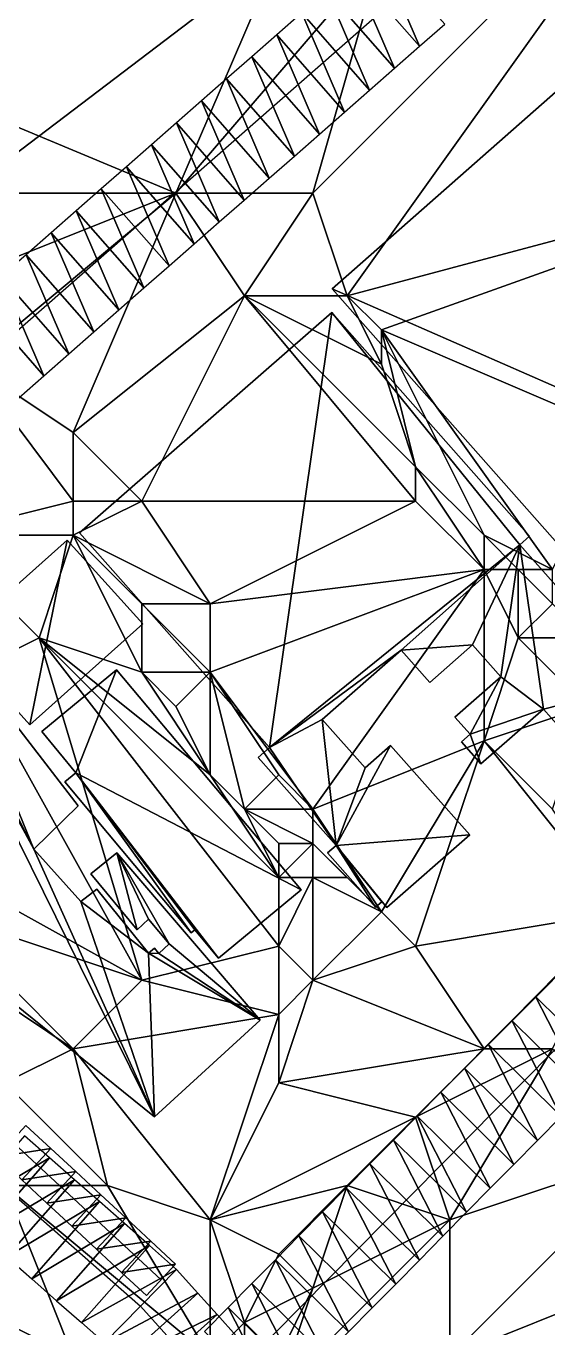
# Model space of a CAD drawing. Header units: metres. Extents: x -1103 to 901, y -902 to 905.
# Drawn here: x -708.8 to -678.3, y -72.3 to 3.8 of the extents above; entities that cross this region are included whole.
import ezdxf

# ---------------------------------------------------------------- set-up
doc = ezdxf.new("R2010")
doc.units = ezdxf.units.M
for name, color, linetype in [('OSM_BUILDING_FOOTPRINTS', 7, 'CONTINUOUS'), ('OSM_BUILDING_ROOFS', 1, 'CONTINUOUS'), ('OSM_BUILDING_WALLS', 8, 'CONTINUOUS'), ('OSM_PATH_AXES', 30, 'CONTINUOUS'), ('OSM_PATH_SURFACE', 30, 'CONTINUOUS'), ('OSM_ROAD_AXES', 2, 'CONTINUOUS'), ('OSM_ROAD_SURFACE', 9, 'CONTINUOUS'), ('OSM_TERRAIN', 3, 'CONTINUOUS')]:
    doc.layers.add(name, color=color, linetype=linetype)

msp = doc.modelspace()

# ---------------------------------------------------------------- linework, layer by layer
at = {"layer": 'OSM_BUILDING_FOOTPRINTS'}
for points in [[(-707.549, 24.978, 14.544), (-701.646, 29.457, 14.544), (-688.326, 12.304, 14.544), (-718.359, -10.522, 14.544), (-729.501, 3.954, 14.544), (-723.521, 8.499, 14.544), (-722.151, 6.73, 14.544), (-717.276, 10.435, 14.544), (-719.1, 12.801, 14.544), (-709.981, 19.736, 14.544), (-706.875, 15.688, 14.544), (-702.785, 18.796, 14.544), (-707.549, 24.978, 14.544)], [(-671.801, -22.321, 13.089), (-677.106, -27.154, 13.089), (-690.879, -11.594, 13.089), (-662.35, 13.554, 13.089), (-660.736, 12.017, 13.089), (-660.316, 12.205, 13.089), (-659.708, 12.216, 13.089), (-658.857, 11.254, 13.089), (-656.691, 10.568, 13.089), (-652.855, 10.922, 13.089), (-648.444, 5.835, 13.089), (-675.227, -18.462, 13.089), (-671.801, -22.321, 13.089)], [(-712.964, -32.175, 16.874), (-706.354, -26.281, 16.874), (-701.933, -31.169, 16.874), (-708.543, -37.074, 16.874), (-712.964, -32.175, 16.874)], [(-723.576, -37.617, 17.238), (-715.673, -30.804, 17.238), (-714.313, -32.386, 17.238), (-713.429, -31.81, 17.238), (-705.724, -41.808, 17.238), (-708.311, -44.34, 17.238), (-705.569, -47.404, 17.238), (-704.619, -46.685, 17.238), (-701.601, -50.412, 17.238), (-701.247, -50.124, 17.238), (-700.993, -50.445, 17.238), (-700.396, -49.881, 17.238), (-701.612, -48.432, 17.238), (-702.264, -49.062, 17.238), (-704.984, -45.789, 17.238), (-703.458, -44.55, 17.238), (-695.079, -54.326, 17.238), (-701.247, -59.978, 17.238), (-710.731, -52.347, 17.238), (-723.576, -37.617, 17.238)], [(-707.847, -37.473, 16.952), (-703.469, -33.856, 16.952), (-692.681, -46.718, 16.952), (-697.511, -50.71, 16.952), (-698.904, -49.062, 16.952), (-699.114, -49.228, 16.952), (-706.498, -40.414, 16.952), (-705.846, -39.872, 16.952), (-707.847, -37.473, 16.952)]]:
    msp.add_polyline3d(points, close=True, dxfattribs=at)
msp.add_polyline3d([(-676.741, -38.191, 13.495), (-678.532, -36.167, 13.495), (-682.18, -39.352, 13.495), (-683.318, -38.069, 13.495), (-682.821, -37.627, 13.495), (-683.705, -36.621, 13.495), (-681.019, -34.265, 13.495), (-682.666, -32.407, 13.495), (-685.175, -34.608, 13.495), (-686.845, -32.717, 13.495), (-691.454, -36.754, 13.495), (-688.956, -39.585, 13.495), (-687.463, -38.28, 13.495), (-682.832, -43.51, 13.495), (-687.673, -47.746, 13.495), (-687.972, -47.414, 13.495), (-688.337, -47.735, 13.495), (-691.144, -44.561, 13.495), (-690.647, -44.119, 13.495), (-695.19, -38.976, 13.495), (-694.527, -38.401, 13.495), (-705.636, -25.861, 13.495), (-705.636, -25.861, 13.495), (-690.902, -12.988, 13.495), (-679.339, -26.059, 13.495), (-679.914, -26.557, 13.495), (-672.729, -34.674, 13.495)], dxfattribs=at)
at = {"layer": 'OSM_BUILDING_ROOFS'}
for points in [[(-675.227, -18.462, 27.889), (-662.35, 13.554, 27.889), (-690.879, -11.594, 27.889)], [(-722.151, 6.73, 22.944), (-718.359, -10.522, 22.944), (-688.326, 12.304, 22.944)], [(-675.227, -18.462, 27.889), (-690.879, -11.594, 27.889), (-677.106, -27.154, 27.889)], [(-690.902, -12.988, 25.095), (-705.636, -25.861, 25.095), (-694.527, -38.401, 25.095)], [(-679.914, -26.557, 25.095), (-690.902, -12.988, 25.095), (-694.527, -38.401, 25.095)], [(-679.914, -26.557, 25.095), (-679.339, -26.059, 25.095), (-690.902, -12.988, 25.095)], [(-706.354, -26.281, 25.274), (-712.964, -32.175, 25.274), (-708.543, -37.074, 25.274)], [(-706.354, -26.281, 25.274), (-708.543, -37.074, 25.274), (-701.933, -31.169, 25.274)], [(-679.914, -26.557, 25.095), (-694.527, -38.401, 25.095), (-686.845, -32.717, 25.095)], [(-679.914, -26.557, 25.095), (-686.845, -32.717, 25.095), (-682.666, -32.407, 25.095)], [(-679.914, -26.557, 25.095), (-682.666, -32.407, 25.095), (-681.019, -34.265, 25.095)], [(-681.019, -34.265, 25.095), (-678.532, -36.167, 25.095), (-679.914, -26.557, 25.095)], [(-678.532, -36.167, 25.095), (-672.729, -34.674, 25.095), (-679.914, -26.557, 25.095)], [(-715.673, -30.804, 25.638), (-710.731, -52.347, 25.638), (-701.247, -59.978, 25.638)], [(-708.311, -44.34, 25.638), (-714.313, -32.386, 25.638), (-715.673, -30.804, 25.638)], [(-708.311, -44.34, 25.638), (-715.673, -30.804, 25.638), (-701.247, -59.978, 25.638)], [(-708.311, -44.34, 25.638), (-713.429, -31.81, 25.638), (-714.313, -32.386, 25.638)], [(-708.311, -44.34, 25.638), (-705.724, -41.808, 25.638), (-713.429, -31.81, 25.638)], [(-686.845, -32.717, 25.095), (-685.175, -34.608, 25.095), (-682.666, -32.407, 25.095)], [(-694.527, -38.401, 25.095), (-691.454, -36.754, 25.095), (-686.845, -32.717, 25.095)], [(-703.469, -33.856, 25.352), (-707.847, -37.473, 25.352), (-705.846, -39.872, 25.352)], [(-705.846, -39.872, 25.352), (-692.681, -46.718, 25.352), (-703.469, -33.856, 25.352)], [(-681.019, -34.265, 25.095), (-683.705, -36.621, 25.095), (-682.821, -37.627, 25.095)], [(-681.019, -34.265, 25.095), (-682.821, -37.627, 25.095), (-678.532, -36.167, 25.095)], [(-678.532, -36.167, 25.095), (-676.741, -38.191, 25.095), (-672.729, -34.674, 25.095)], [(-682.821, -37.627, 25.095), (-682.18, -39.352, 25.095), (-678.532, -36.167, 25.095)], [(-694.527, -38.401, 25.095), (-690.647, -44.119, 25.095), (-691.454, -36.754, 25.095)], [(-690.647, -44.119, 25.095), (-688.956, -39.585, 25.095), (-691.454, -36.754, 25.095)], [(-682.821, -37.627, 25.095), (-683.318, -38.069, 25.095), (-682.18, -39.352, 25.095)], [(-694.527, -38.401, 25.095), (-695.19, -38.976, 25.095), (-690.647, -44.119, 25.095)], [(-690.647, -44.119, 25.095), (-682.832, -43.51, 25.095), (-687.463, -38.28, 25.095)], [(-690.647, -44.119, 25.095), (-687.463, -38.28, 25.095), (-688.956, -39.585, 25.095)], [(-705.846, -39.872, 25.352), (-706.498, -40.414, 25.352), (-699.114, -49.228, 25.352)], [(-705.846, -39.872, 25.352), (-699.114, -49.228, 25.352), (-698.904, -49.062, 25.352)], [(-705.846, -39.872, 25.352), (-698.904, -49.062, 25.352), (-697.511, -50.71, 25.352)], [(-705.846, -39.872, 25.352), (-697.511, -50.71, 25.352), (-692.681, -46.718, 25.352)], [(-690.647, -44.119, 25.095), (-691.144, -44.561, 25.095), (-688.337, -47.735, 25.095)], [(-690.647, -44.119, 25.095), (-687.673, -47.746, 25.095), (-682.832, -43.51, 25.095)], [(-690.647, -44.119, 25.095), (-688.337, -47.735, 25.095), (-687.972, -47.414, 25.095)], [(-690.647, -44.119, 25.095), (-687.972, -47.414, 25.095), (-687.673, -47.746, 25.095)], [(-705.569, -47.404, 25.638), (-708.311, -44.34, 25.638), (-701.247, -59.978, 25.638)], [(-703.458, -44.55, 25.638), (-704.984, -45.789, 25.638), (-702.264, -49.062, 25.638)], [(-703.458, -44.55, 25.638), (-702.264, -49.062, 25.638), (-701.612, -48.432, 25.638)], [(-703.458, -44.55, 25.638), (-701.612, -48.432, 25.638), (-700.396, -49.881, 25.638)], [(-695.079, -54.326, 25.638), (-703.458, -44.55, 25.638), (-700.396, -49.881, 25.638)], [(-701.601, -50.412, 25.638), (-704.619, -46.685, 25.638), (-705.569, -47.404, 25.638)], [(-701.247, -59.978, 25.638), (-701.601, -50.412, 25.638), (-705.569, -47.404, 25.638)], [(-700.993, -50.445, 25.638), (-701.247, -50.124, 25.638), (-701.601, -50.412, 25.638)], [(-695.079, -54.326, 25.638), (-700.396, -49.881, 25.638), (-700.993, -50.445, 25.638)], [(-695.079, -54.326, 25.638), (-700.993, -50.445, 25.638), (-701.601, -50.412, 25.638)], [(-701.247, -59.978, 25.638), (-695.079, -54.326, 25.638), (-701.601, -50.412, 25.638)]]:
    msp.add_3dface(points, dxfattribs=at)
at = {"layer": 'OSM_BUILDING_WALLS'}
for points in [[(-662.35, 13.554, 13.089), (-690.879, -11.594, 13.089), (-690.879, -11.594, 27.889)], [(-662.35, 13.554, 13.089), (-690.879, -11.594, 27.889), (-662.35, 13.554, 27.889)], [(-718.359, -10.522, 14.544), (-688.326, 12.304, 14.544), (-688.326, 12.304, 22.944)], [(-718.359, -10.522, 14.544), (-688.326, 12.304, 22.944), (-718.359, -10.522, 22.944)], [(-690.879, -11.594, 13.089), (-677.106, -27.154, 13.089), (-677.106, -27.154, 27.889)], [(-690.879, -11.594, 13.089), (-677.106, -27.154, 27.889), (-690.879, -11.594, 27.889)], [(-690.902, -12.988, 13.495), (-705.636, -25.861, 13.495), (-705.636, -25.861, 25.095)], [(-690.902, -12.988, 13.495), (-705.636, -25.861, 25.095), (-690.902, -12.988, 25.095)], [(-679.339, -26.059, 13.495), (-690.902, -12.988, 13.495), (-690.902, -12.988, 25.095)], [(-679.339, -26.059, 13.495), (-690.902, -12.988, 25.095), (-679.339, -26.059, 25.095)], [(-705.636, -25.861, 13.495), (-694.527, -38.401, 13.495), (-694.527, -38.401, 25.095)], [(-705.636, -25.861, 13.495), (-694.527, -38.401, 25.095), (-705.636, -25.861, 25.095)], [(-706.354, -26.281, 16.874), (-712.964, -32.175, 16.874), (-712.964, -32.175, 25.274)], [(-706.354, -26.281, 16.874), (-712.964, -32.175, 25.274), (-706.354, -26.281, 25.274)], [(-701.933, -31.169, 16.874), (-706.354, -26.281, 16.874), (-706.354, -26.281, 25.274)], [(-701.933, -31.169, 16.874), (-706.354, -26.281, 25.274), (-701.933, -31.169, 25.274)], [(-679.914, -26.557, 13.495), (-679.339, -26.059, 13.495), (-679.339, -26.059, 25.095)], [(-679.914, -26.557, 13.495), (-679.339, -26.059, 25.095), (-679.914, -26.557, 25.095)], [(-672.729, -34.674, 13.495), (-679.914, -26.557, 13.495), (-679.914, -26.557, 25.095)], [(-672.729, -34.674, 13.495), (-679.914, -26.557, 25.095), (-672.729, -34.674, 25.095)], [(-708.543, -37.074, 16.874), (-701.933, -31.169, 16.874), (-701.933, -31.169, 25.274)], [(-708.543, -37.074, 16.874), (-701.933, -31.169, 25.274), (-708.543, -37.074, 25.274)], [(-705.724, -41.808, 17.238), (-713.429, -31.81, 17.238), (-713.429, -31.81, 25.638)], [(-705.724, -41.808, 17.238), (-713.429, -31.81, 25.638), (-705.724, -41.808, 25.638)], [(-712.964, -32.175, 16.874), (-708.543, -37.074, 16.874), (-708.543, -37.074, 25.274)], [(-712.964, -32.175, 16.874), (-708.543, -37.074, 25.274), (-712.964, -32.175, 25.274)], [(-685.175, -34.608, 13.495), (-682.666, -32.407, 13.495), (-682.666, -32.407, 25.095)], [(-685.175, -34.608, 13.495), (-682.666, -32.407, 25.095), (-685.175, -34.608, 25.095)], [(-682.666, -32.407, 13.495), (-681.019, -34.265, 13.495), (-681.019, -34.265, 25.095)], [(-682.666, -32.407, 13.495), (-681.019, -34.265, 25.095), (-682.666, -32.407, 25.095)], [(-691.454, -36.754, 13.495), (-686.845, -32.717, 13.495), (-686.845, -32.717, 25.095)], [(-691.454, -36.754, 13.495), (-686.845, -32.717, 25.095), (-691.454, -36.754, 25.095)], [(-686.845, -32.717, 13.495), (-685.175, -34.608, 13.495), (-685.175, -34.608, 25.095)], [(-686.845, -32.717, 13.495), (-685.175, -34.608, 25.095), (-686.845, -32.717, 25.095)], [(-703.469, -33.856, 16.952), (-707.847, -37.473, 16.952), (-707.847, -37.473, 25.352)], [(-703.469, -33.856, 16.952), (-707.847, -37.473, 25.352), (-703.469, -33.856, 25.352)], [(-692.681, -46.718, 16.952), (-703.469, -33.856, 16.952), (-703.469, -33.856, 25.352)], [(-692.681, -46.718, 16.952), (-703.469, -33.856, 25.352), (-692.681, -46.718, 25.352)], [(-681.019, -34.265, 13.495), (-683.705, -36.621, 13.495), (-683.705, -36.621, 25.095)], [(-681.019, -34.265, 13.495), (-683.705, -36.621, 25.095), (-681.019, -34.265, 25.095)], [(-682.18, -39.352, 13.495), (-678.532, -36.167, 13.495), (-678.532, -36.167, 25.095)], [(-682.18, -39.352, 13.495), (-678.532, -36.167, 25.095), (-682.18, -39.352, 25.095)], [(-678.532, -36.167, 13.495), (-676.741, -38.191, 13.495), (-676.741, -38.191, 25.095)], [(-678.532, -36.167, 13.495), (-676.741, -38.191, 25.095), (-678.532, -36.167, 25.095)], [(-688.956, -39.585, 13.495), (-691.454, -36.754, 13.495), (-691.454, -36.754, 25.095)], [(-688.956, -39.585, 13.495), (-691.454, -36.754, 25.095), (-688.956, -39.585, 25.095)], [(-683.705, -36.621, 13.495), (-682.821, -37.627, 13.495), (-682.821, -37.627, 25.095)], [(-683.705, -36.621, 13.495), (-682.821, -37.627, 25.095), (-683.705, -36.621, 25.095)], [(-707.847, -37.473, 16.952), (-705.846, -39.872, 16.952), (-705.846, -39.872, 25.352)], [(-707.847, -37.473, 16.952), (-705.846, -39.872, 25.352), (-707.847, -37.473, 25.352)], [(-682.821, -37.627, 13.495), (-683.318, -38.069, 13.495), (-683.318, -38.069, 25.095)], [(-682.821, -37.627, 13.495), (-683.318, -38.069, 25.095), (-682.821, -37.627, 25.095)], [(-694.527, -38.401, 13.495), (-695.19, -38.976, 13.495), (-695.19, -38.976, 25.095)], [(-694.527, -38.401, 13.495), (-695.19, -38.976, 25.095), (-694.527, -38.401, 25.095)], [(-687.463, -38.28, 13.495), (-688.956, -39.585, 13.495), (-688.956, -39.585, 25.095)], [(-687.463, -38.28, 13.495), (-688.956, -39.585, 25.095), (-687.463, -38.28, 25.095)], [(-682.832, -43.51, 13.495), (-687.463, -38.28, 13.495), (-687.463, -38.28, 25.095)], [(-682.832, -43.51, 13.495), (-687.463, -38.28, 25.095), (-682.832, -43.51, 25.095)], [(-683.318, -38.069, 13.495), (-682.18, -39.352, 13.495), (-682.18, -39.352, 25.095)], [(-683.318, -38.069, 13.495), (-682.18, -39.352, 25.095), (-683.318, -38.069, 25.095)], [(-695.19, -38.976, 13.495), (-690.647, -44.119, 13.495), (-690.647, -44.119, 25.095)], [(-695.19, -38.976, 13.495), (-690.647, -44.119, 25.095), (-695.19, -38.976, 25.095)], [(-705.846, -39.872, 16.952), (-706.498, -40.414, 16.952), (-706.498, -40.414, 25.352)], [(-705.846, -39.872, 16.952), (-706.498, -40.414, 25.352), (-705.846, -39.872, 25.352)], [(-706.498, -40.414, 16.952), (-699.114, -49.228, 16.952), (-699.114, -49.228, 25.352)], [(-706.498, -40.414, 16.952), (-699.114, -49.228, 25.352), (-706.498, -40.414, 25.352)], [(-708.311, -44.34, 17.238), (-705.724, -41.808, 17.238), (-705.724, -41.808, 25.638)], [(-708.311, -44.34, 17.238), (-705.724, -41.808, 25.638), (-708.311, -44.34, 25.638)], [(-690.647, -44.119, 13.495), (-691.144, -44.561, 13.495), (-691.144, -44.561, 25.095)], [(-690.647, -44.119, 13.495), (-691.144, -44.561, 25.095), (-690.647, -44.119, 25.095)], [(-687.673, -47.746, 13.495), (-682.832, -43.51, 13.495), (-682.832, -43.51, 25.095)], [(-687.673, -47.746, 13.495), (-682.832, -43.51, 25.095), (-687.673, -47.746, 25.095)], [(-705.569, -47.404, 17.238), (-708.311, -44.34, 17.238), (-708.311, -44.34, 25.638)], [(-705.569, -47.404, 17.238), (-708.311, -44.34, 25.638), (-705.569, -47.404, 25.638)], [(-703.458, -44.55, 17.238), (-704.984, -45.789, 17.238), (-704.984, -45.789, 25.638)], [(-703.458, -44.55, 17.238), (-704.984, -45.789, 25.638), (-703.458, -44.55, 25.638)], [(-695.079, -54.326, 17.238), (-703.458, -44.55, 17.238), (-703.458, -44.55, 25.638)], [(-695.079, -54.326, 17.238), (-703.458, -44.55, 25.638), (-695.079, -54.326, 25.638)], [(-691.144, -44.561, 13.495), (-688.337, -47.735, 13.495), (-688.337, -47.735, 25.095)], [(-691.144, -44.561, 13.495), (-688.337, -47.735, 25.095), (-691.144, -44.561, 25.095)], [(-704.984, -45.789, 17.238), (-702.264, -49.062, 17.238), (-702.264, -49.062, 25.638)], [(-704.984, -45.789, 17.238), (-702.264, -49.062, 25.638), (-704.984, -45.789, 25.638)], [(-704.619, -46.685, 17.238), (-705.569, -47.404, 17.238), (-705.569, -47.404, 25.638)], [(-704.619, -46.685, 17.238), (-705.569, -47.404, 25.638), (-704.619, -46.685, 25.638)], [(-701.601, -50.412, 17.238), (-704.619, -46.685, 17.238), (-704.619, -46.685, 25.638)], [(-701.601, -50.412, 17.238), (-704.619, -46.685, 25.638), (-701.601, -50.412, 25.638)], [(-697.511, -50.71, 16.952), (-692.681, -46.718, 16.952), (-692.681, -46.718, 25.352)], [(-697.511, -50.71, 16.952), (-692.681, -46.718, 25.352), (-697.511, -50.71, 25.352)], [(-688.337, -47.735, 13.495), (-687.972, -47.414, 13.495), (-687.972, -47.414, 25.095)], [(-688.337, -47.735, 13.495), (-687.972, -47.414, 25.095), (-688.337, -47.735, 25.095)], [(-687.972, -47.414, 13.495), (-687.673, -47.746, 13.495), (-687.673, -47.746, 25.095)], [(-687.972, -47.414, 13.495), (-687.673, -47.746, 25.095), (-687.972, -47.414, 25.095)], [(-702.264, -49.062, 17.238), (-701.612, -48.432, 17.238), (-701.612, -48.432, 25.638)], [(-702.264, -49.062, 17.238), (-701.612, -48.432, 25.638), (-702.264, -49.062, 25.638)], [(-701.612, -48.432, 17.238), (-700.396, -49.881, 17.238), (-700.396, -49.881, 25.638)], [(-701.612, -48.432, 17.238), (-700.396, -49.881, 25.638), (-701.612, -48.432, 25.638)], [(-699.114, -49.228, 16.952), (-698.904, -49.062, 16.952), (-698.904, -49.062, 25.352)], [(-699.114, -49.228, 16.952), (-698.904, -49.062, 25.352), (-699.114, -49.228, 25.352)], [(-698.904, -49.062, 16.952), (-697.511, -50.71, 16.952), (-697.511, -50.71, 25.352)], [(-698.904, -49.062, 16.952), (-697.511, -50.71, 25.352), (-698.904, -49.062, 25.352)], [(-701.247, -50.124, 17.238), (-701.601, -50.412, 17.238), (-701.601, -50.412, 25.638)], [(-701.247, -50.124, 17.238), (-701.601, -50.412, 25.638), (-701.247, -50.124, 25.638)], [(-700.993, -50.445, 17.238), (-701.247, -50.124, 17.238), (-701.247, -50.124, 25.638)], [(-700.993, -50.445, 17.238), (-701.247, -50.124, 25.638), (-700.993, -50.445, 25.638)], [(-700.396, -49.881, 17.238), (-700.993, -50.445, 17.238), (-700.993, -50.445, 25.638)], [(-700.396, -49.881, 17.238), (-700.993, -50.445, 25.638), (-700.396, -49.881, 25.638)], [(-710.731, -52.347, 17.238), (-701.247, -59.978, 17.238), (-701.247, -59.978, 25.638)], [(-710.731, -52.347, 17.238), (-701.247, -59.978, 25.638), (-710.731, -52.347, 25.638)], [(-701.247, -59.978, 17.238), (-695.079, -54.326, 17.238), (-695.079, -54.326, 25.638)], [(-701.247, -59.978, 17.238), (-695.079, -54.326, 25.638), (-701.247, -59.978, 25.638)]]:
    msp.add_3dface(points, dxfattribs=at)
at = {"layer": 'OSM_PATH_AXES'}
msp.add_polyline3d([(-966.805, 120.324, 18.023), (-949.041, 108.624, 18.629), (-915.128, 88.331, 19.102), (-908.098, 83.454, 19.241), (-898.613, 78.135, 19.687), (-871.885, 62.509, 19.656), (-840.349, 43.665, 18.442), (-808.967, 23.594, 16.412), (-790.186, 11.396, 16.733), (-789.125, 10.202, 16.702), (-784.129, 6.431, 17.328), (-774.921, -1.598, 17.995), (-758.362, -14.625, 18.592), (-741.748, -31.512, 20.176), (-735.857, -37.053, 19.852), (-700.871, -69.51, 20.233)], dxfattribs=at)
at = {"layer": 'OSM_PATH_SURFACE'}
for points in [[(-710.468, -62.312, 21.202), (-707.31, -61.832, 20.846), (-708.767, -60.48, 20.982)], [(-710.468, -62.312, 21.202), (-709.01, -63.665, 21.089), (-707.31, -61.832, 20.846)], [(-709.01, -63.665, 21.089), (-705.852, -63.184, 20.71), (-707.31, -61.832, 20.846)], [(-709.01, -63.665, 21.089), (-707.552, -65.017, 20.958), (-705.852, -63.184, 20.71)], [(-707.552, -65.017, 20.958), (-704.394, -64.537, 20.576), (-705.852, -63.184, 20.71)], [(-707.552, -65.017, 20.958), (-706.095, -66.37, 20.828), (-704.394, -64.537, 20.576)], [(-706.095, -66.37, 20.828), (-702.937, -65.889, 20.447), (-704.394, -64.537, 20.576)], [(-706.095, -66.37, 20.828), (-704.637, -67.722, 20.698), (-702.937, -65.889, 20.447)], [(-704.637, -67.722, 20.698), (-701.479, -67.242, 20.314), (-702.937, -65.889, 20.447)], [(-704.637, -67.722, 20.698), (-703.179, -69.074, 20.569), (-701.479, -67.242, 20.314)], [(-703.179, -69.074, 20.569), (-700.021, -68.594, 20.182), (-701.479, -67.242, 20.314)], [(-703.179, -69.074, 20.569), (-701.721, -70.427, 20.439), (-700.021, -68.594, 20.182)]]:
    msp.add_3dface(points, dxfattribs=at)
at = {"layer": 'OSM_ROAD_AXES'}
for points in [[(-361.459, 281.704, 11.575), (-475.743, 185.059, 13.242), (-568.428, 108.563, 15.081), (-658.459, 30.519, 14.781), (-712.633, -16.991, 17.947), (-735.857, -37.053, 19.852), (-738.543, -38.988, 20.274), (-740.676, -40.835, 20.932), (-812.988, -100.179, 24.888), (-836.908, -123.458, 22.18), (-868.952, -154.745, 17.428), (-897.758, -186.208, 15.969), (-899.913, -187.933, 15.965)], [(-1100, 195.877, 17.277), (-1097.528, 194.262, 17.366), (-1065.394, 173.671, 18.048), (-1011.009, 140.042, 18.046), (-957, 107.319, 18.41), (-917.527, 85.368, 19.253), (-809.409, 22.466, 16.407), (-793.16, 9.781, 16.642), (-792.364, 8.675, 16.575), (-790.606, 7.238, 16.561), (-738.543, -38.988, 20.274), (-702.076, -71.037, 20.371), (-697.588, -76.035, 19.44)], [(-697.588, -76.035, 19.44), (-625.729, -3.299, 14.549)]]:
    msp.add_polyline3d(points, dxfattribs=at)
at = {"layer": 'OSM_ROAD_SURFACE'}
for points in [[(-688.256, 8.377, 16.207), (-689.721, 7.093, 16.316), (-685.764, 2.582, 16.299)], [(-688.256, 8.377, 16.207), (-685.764, 2.582, 16.299), (-684.3, 3.866, 16.232)], [(-689.721, 7.093, 16.316), (-691.185, 5.809, 16.415), (-687.229, 1.298, 16.366)], [(-689.721, 7.093, 16.316), (-687.229, 1.298, 16.366), (-685.764, 2.582, 16.299)], [(-691.185, 5.809, 16.415), (-692.649, 4.525, 16.514), (-688.693, 0.014, 16.432)], [(-691.185, 5.809, 16.415), (-688.693, 0.014, 16.432), (-687.229, 1.298, 16.366)], [(-692.649, 4.525, 16.514), (-694.113, 3.241, 16.613), (-690.157, -1.27, 16.499)], [(-692.649, 4.525, 16.514), (-690.157, -1.27, 16.499), (-688.693, 0.014, 16.432)], [(-694.113, 3.241, 16.613), (-695.577, 1.957, 16.712), (-691.621, -2.554, 16.57)], [(-694.113, 3.241, 16.613), (-691.621, -2.554, 16.57), (-690.157, -1.27, 16.499)], [(-695.577, 1.957, 16.712), (-697.041, 0.673, 16.811), (-693.085, -3.838, 16.646)], [(-695.577, 1.957, 16.712), (-693.085, -3.838, 16.646), (-691.621, -2.554, 16.57)], [(-697.041, 0.673, 16.811), (-698.505, -0.611, 16.833), (-694.549, -5.122, 16.721)], [(-697.041, 0.673, 16.811), (-694.549, -5.122, 16.721), (-693.085, -3.838, 16.646)], [(-698.505, -0.611, 16.833), (-699.97, -1.895, 16.847), (-696.013, -6.406, 16.809)], [(-698.505, -0.611, 16.833), (-696.013, -6.406, 16.809), (-694.549, -5.122, 16.721)], [(-699.97, -1.895, 16.847), (-701.434, -3.179, 16.86), (-697.478, -7.69, 16.925)], [(-699.97, -1.895, 16.847), (-697.478, -7.69, 16.925), (-696.013, -6.406, 16.809)], [(-701.434, -3.179, 16.86), (-702.898, -4.463, 16.874), (-698.942, -8.974, 17.054)], [(-701.434, -3.179, 16.86), (-698.942, -8.974, 17.054), (-697.478, -7.69, 16.925)], [(-702.898, -4.463, 16.874), (-704.362, -5.747, 16.851), (-700.406, -10.258, 17.202)], [(-702.898, -4.463, 16.874), (-700.406, -10.258, 17.202), (-698.942, -8.974, 17.054)], [(-704.362, -5.747, 16.851), (-705.826, -7.032, 17.052), (-701.87, -11.543, 17.35)], [(-704.362, -5.747, 16.851), (-701.87, -11.543, 17.35), (-700.406, -10.258, 17.202)], [(-705.826, -7.032, 17.052), (-707.29, -8.316, 17.311), (-703.334, -12.827, 17.491)], [(-705.826, -7.032, 17.052), (-703.334, -12.827, 17.491), (-701.87, -11.543, 17.35)], [(-707.29, -8.316, 17.311), (-708.755, -9.6, 17.552), (-704.798, -14.111, 17.621)], [(-707.29, -8.316, 17.311), (-704.798, -14.111, 17.621), (-703.334, -12.827, 17.491)], [(-708.755, -9.6, 17.552), (-710.219, -10.884, 17.679), (-706.263, -15.395, 17.751)], [(-708.755, -9.6, 17.552), (-706.263, -15.395, 17.751), (-704.798, -14.111, 17.621)], [(-710.219, -10.884, 17.679), (-711.683, -12.168, 17.863), (-707.727, -16.679, 17.881)], [(-710.219, -10.884, 17.679), (-707.727, -16.679, 17.881), (-706.263, -15.395, 17.751)], [(-711.683, -12.168, 17.863), (-709.191, -17.963, 18.01), (-707.727, -16.679, 17.881)], [(-674.725, -57.162, 17.096), (-677.612, -51.546, 17.112), (-678.994, -52.945, 17.293)], [(-676.107, -58.561, 17.302), (-678.994, -52.945, 17.293), (-680.376, -54.344, 17.473)], [(-676.107, -58.561, 17.302), (-674.725, -57.162, 17.096), (-678.994, -52.945, 17.293)], [(-677.489, -59.96, 17.51), (-680.376, -54.344, 17.473), (-681.758, -55.743, 17.654)], [(-677.489, -59.96, 17.51), (-676.107, -58.561, 17.302), (-680.376, -54.344, 17.473)], [(-678.871, -61.358, 17.719), (-681.758, -55.743, 17.654), (-683.139, -57.142, 17.837)], [(-678.871, -61.358, 17.719), (-677.489, -59.96, 17.51), (-681.758, -55.743, 17.654)], [(-680.253, -62.757, 17.927), (-683.139, -57.142, 17.837), (-684.521, -58.54, 18.022)], [(-680.253, -62.757, 17.927), (-678.871, -61.358, 17.719), (-683.139, -57.142, 17.837)], [(-681.635, -64.156, 18.135), (-684.521, -58.54, 18.022), (-685.903, -59.939, 18.206)], [(-681.635, -64.156, 18.135), (-680.253, -62.757, 17.927), (-684.521, -58.54, 18.022)], [(-683.017, -65.555, 18.343), (-685.903, -59.939, 18.206), (-687.285, -61.338, 18.351)], [(-683.017, -65.555, 18.343), (-681.635, -64.156, 18.135), (-685.903, -59.939, 18.206)], [(-712.808, -65.598, 21.081), (-707.389, -62.373, 20.839), (-708.848, -61.091, 20.977)], [(-684.399, -66.953, 18.476), (-687.285, -61.338, 18.351), (-688.667, -62.737, 18.496)], [(-684.399, -66.953, 18.476), (-683.017, -65.555, 18.343), (-687.285, -61.338, 18.351)], [(-712.808, -65.598, 21.081), (-711.35, -66.88, 21.014), (-707.389, -62.373, 20.839)], [(-711.35, -66.88, 21.014), (-705.93, -63.655, 20.701), (-707.389, -62.373, 20.839)], [(-685.781, -68.352, 18.604), (-688.667, -62.737, 18.496), (-690.049, -64.135, 18.644)], [(-685.781, -68.352, 18.604), (-684.399, -66.953, 18.476), (-688.667, -62.737, 18.496)], [(-711.35, -66.88, 21.014), (-709.891, -68.162, 20.865), (-705.93, -63.655, 20.701)], [(-709.891, -68.162, 20.865), (-704.472, -64.937, 20.567), (-705.93, -63.655, 20.701)], [(-687.163, -69.751, 18.732), (-690.049, -64.135, 18.644), (-691.431, -65.534, 18.789)], [(-687.163, -69.751, 18.732), (-685.781, -68.352, 18.604), (-690.049, -64.135, 18.644)], [(-709.891, -68.162, 20.865), (-708.432, -69.444, 20.715), (-704.472, -64.937, 20.567)], [(-708.432, -69.444, 20.715), (-703.013, -66.219, 20.435), (-704.472, -64.937, 20.567)], [(-688.544, -71.15, 18.86), (-691.431, -65.534, 18.789), (-692.813, -66.933, 18.933)], [(-688.544, -71.15, 18.86), (-687.163, -69.751, 18.732), (-691.431, -65.534, 18.789)], [(-708.432, -69.444, 20.715), (-706.974, -70.726, 20.569), (-703.013, -66.219, 20.435)], [(-706.974, -70.726, 20.569), (-701.554, -67.501, 20.302), (-703.013, -66.219, 20.435)], [(-689.926, -72.548, 18.988), (-692.813, -66.933, 18.933), (-694.195, -68.332, 19.081)], [(-689.926, -72.548, 18.988), (-688.544, -71.15, 18.86), (-692.813, -66.933, 18.933)], [(-706.974, -70.726, 20.569), (-705.515, -72.008, 20.429), (-701.554, -67.501, 20.302)], [(-705.515, -72.008, 20.429), (-699.975, -68.895, 20.156), (-701.554, -67.501, 20.302)], [(-691.308, -73.947, 19.116), (-694.195, -68.332, 19.081), (-695.577, -69.73, 19.353)], [(-691.308, -73.947, 19.116), (-689.926, -72.548, 18.988), (-694.195, -68.332, 19.081)], [(-705.515, -72.008, 20.429), (-704.177, -73.178, 20.302), (-699.975, -68.895, 20.156)], [(-704.177, -73.178, 20.302), (-698.722, -70.282, 20.049), (-699.975, -68.895, 20.156)], [(-692.69, -75.346, 19.244), (-695.577, -69.73, 19.353), (-696.959, -71.129, 19.687)], [(-692.69, -75.346, 19.244), (-691.308, -73.947, 19.116), (-695.577, -69.73, 19.353)], [(-704.177, -73.178, 20.302), (-703.186, -74.29, 20.217), (-698.722, -70.282, 20.049)], [(-703.186, -74.29, 20.217), (-697.6, -71.532, 19.886), (-698.722, -70.282, 20.049)], [(-694.072, -76.745, 19.357), (-696.959, -71.129, 19.687), (-698.34, -72.528, 20.075)], [(-694.072, -76.745, 19.357), (-692.69, -75.346, 19.244), (-696.959, -71.129, 19.687)], [(-703.186, -74.29, 20.217), (-702.064, -75.54, 20.211), (-697.6, -71.532, 19.886)], [(-702.064, -75.54, 20.211), (-696.478, -72.781, 19.683), (-697.6, -71.532, 19.886)]]:
    msp.add_3dface(points, dxfattribs=at)
at = {"layer": 'OSM_TERRAIN'}
for points in [[(-690, -12, 15.529), (-670, 16, 15.544), (-692, -6, 16.625)], [(-692, -6, 16.625), (-670, 16, 15.544), (-688, 8, 16.132)], [(-690, -12, 15.529), (-660, -4, 15.529), (-670, 16, 15.544)], [(-700, -6, 16.844), (-694, 8, 16.688), (-724, 4, 16.709)], [(-692, -6, 16.625), (-688, 8, 16.132), (-700, -6, 16.844)], [(-700, -6, 16.844), (-688, 8, 16.132), (-694, 8, 16.688)], [(-712, -6, 16.716), (-700, -6, 16.844), (-724, 4, 16.709)], [(-688, -14, 15.529), (-660, -4, 15.529), (-690, -12, 15.529)], [(-674, -20, 15.529), (-660, -4, 15.529), (-688, -14, 15.529)], [(-712, -16, 17.871), (-706, -20, 18.049), (-700, -6, 16.844)], [(-712, -16, 17.871), (-700, -6, 16.844), (-710, -10, 17.593)], [(-712, -6, 16.716), (-710, -10, 17.593), (-700, -6, 16.844)], [(-706, -20, 18.049), (-696, -12, 17.089), (-700, -6, 16.844)], [(-696, -12, 17.089), (-692, -6, 16.625), (-700, -6, 16.844)], [(-696, -12, 17.089), (-690, -12, 15.529), (-692, -6, 16.625)], [(-702, -24, 17.302), (-696, -12, 17.089), (-706, -20, 18.049)], [(-702, -24, 17.302), (-686, -24, 17.302), (-696, -12, 17.089)], [(-686, -24, 17.302), (-686, -22, 16.966), (-696, -12, 17.089)], [(-696, -12, 17.089), (-686, -22, 16.966), (-688, -16, 15.862)], [(-688, -16, 15.862), (-690, -12, 15.529), (-696, -12, 17.089)], [(-688, -16, 15.862), (-688, -14, 15.529), (-690, -12, 15.529)], [(-682, -26, 16.814), (-688, -14, 15.529), (-686, -22, 16.966)], [(-682, -26, 16.814), (-678, -28, 15.24), (-688, -14, 15.529)], [(-688, -14, 15.529), (-678, -28, 15.24), (-674, -20, 15.529)], [(-686, -22, 16.966), (-688, -14, 15.529), (-688, -16, 15.862)], [(-714, -26, 18.93), (-706, -24, 18.293), (-712, -16, 17.871)], [(-712, -16, 17.871), (-706, -24, 18.293), (-706, -20, 18.049)], [(-706, -24, 18.293), (-702, -24, 17.302), (-706, -20, 18.049)], [(-686, -24, 17.302), (-682, -28, 17.302), (-686, -22, 16.966)], [(-682, -28, 17.302), (-682, -26, 16.814), (-686, -22, 16.966)], [(-714, -26, 18.93), (-706, -26, 18.883), (-706, -24, 18.293)], [(-706, -26, 18.883), (-698, -30, 17.302), (-702, -24, 17.302)], [(-706, -26, 18.883), (-702, -24, 17.302), (-706, -24, 18.293)], [(-698, -30, 17.302), (-686, -24, 17.302), (-702, -24, 17.302)], [(-698, -30, 17.302), (-682, -28, 17.302), (-686, -24, 17.302)], [(-712, -34, 19.693), (-708, -32, 19.07), (-714, -26, 18.93)], [(-708, -32, 19.07), (-706, -26, 18.883), (-714, -26, 18.93)], [(-708, -32, 19.07), (-702, -34, 19.053), (-706, -26, 18.883)], [(-702, -34, 19.053), (-702, -30, 18.747), (-706, -26, 18.883)], [(-702, -30, 18.747), (-698, -30, 17.302), (-706, -26, 18.883)], [(-682, -28, 17.302), (-680, -28, 16.263), (-682, -26, 16.814)], [(-680, -28, 16.263), (-678, -28, 15.24), (-682, -26, 16.814)], [(-698, -34, 17.302), (-692, -42, 17.513), (-682, -28, 17.302)], [(-698, -34, 17.302), (-682, -28, 17.302), (-698, -30, 17.302)], [(-692, -42, 17.513), (-682, -38, 17.302), (-682, -28, 17.302)], [(-682, -38, 17.302), (-680, -32, 17.302), (-682, -28, 17.302)], [(-680, -32, 17.302), (-680, -28, 16.263), (-682, -28, 17.302)], [(-680, -32, 17.302), (-678, -30, 15.844), (-680, -28, 16.263)], [(-678, -30, 15.844), (-678, -28, 15.24), (-680, -28, 16.263)], [(-702, -34, 19.053), (-698, -34, 17.302), (-702, -30, 18.747)], [(-702, -30, 18.747), (-698, -34, 17.302), (-698, -30, 17.302)], [(-680, -32, 17.302), (-676, -32, 15.972), (-678, -30, 15.844)], [(-702, -52, 19.693), (-708, -32, 19.07), (-712, -34, 19.693)], [(-702, -52, 19.693), (-694, -50, 19.049), (-708, -32, 19.07)], [(-694, -50, 19.049), (-694, -46, 19.198), (-708, -32, 19.07)], [(-708, -32, 19.07), (-694, -46, 19.198), (-698, -40, 19.144)], [(-708, -32, 19.07), (-698, -40, 19.144), (-702, -34, 19.053)], [(-682, -38, 17.302), (-676, -36, 17.302), (-680, -32, 17.302)], [(-676, -36, 17.302), (-676, -32, 15.972), (-680, -32, 17.302)], [(-702, -52, 19.693), (-712, -34, 19.693), (-720, -42, 19.746)], [(-698, -40, 19.144), (-700, -36, 18.858), (-702, -34, 19.053)], [(-700, -36, 18.858), (-698, -34, 17.302), (-702, -34, 19.053)], [(-698, -40, 19.144), (-698, -34, 17.302), (-700, -36, 18.858)], [(-696, -42, 19.065), (-694, -40, 17.63), (-698, -34, 17.302)], [(-694, -40, 17.63), (-692, -42, 17.513), (-698, -34, 17.302)], [(-698, -40, 19.144), (-696, -42, 19.065), (-698, -34, 17.302)], [(-682, -38, 17.302), (-678, -42, 16.799), (-676, -36, 17.302)], [(-688, -48, 17.376), (-682, -38, 17.302), (-692, -42, 17.513)], [(-686, -50, 17.736), (-682, -38, 17.302), (-688, -48, 17.376)], [(-686, -50, 17.736), (-674, -48, 16.594), (-682, -38, 17.302)], [(-674, -48, 16.594), (-678, -42, 16.799), (-682, -38, 17.302)], [(-694, -46, 19.198), (-696, -42, 19.065), (-698, -40, 19.144)], [(-696, -42, 19.065), (-692, -42, 17.513), (-694, -40, 17.63)], [(-714, -48, 19.693), (-702, -52, 19.693), (-720, -42, 19.746)], [(-694, -46, 19.198), (-694, -44, 18.977), (-696, -42, 19.065)], [(-694, -44, 18.977), (-692, -44, 18.246), (-696, -42, 19.065)], [(-692, -44, 18.246), (-692, -42, 17.513), (-696, -42, 19.065)], [(-692, -44, 18.246), (-688, -48, 17.376), (-692, -42, 17.513)], [(-694, -46, 19.198), (-692, -46, 18.834), (-692, -44, 18.246)], [(-694, -46, 19.198), (-692, -44, 18.246), (-694, -44, 18.977)], [(-692, -46, 18.834), (-690, -46, 17.896), (-692, -44, 18.246)], [(-690, -46, 17.896), (-688, -48, 17.376), (-692, -44, 18.246)], [(-694, -50, 19.049), (-692, -52, 18.693), (-692, -46, 18.834)], [(-694, -50, 19.049), (-692, -46, 18.834), (-694, -46, 19.198)], [(-692, -52, 18.693), (-688, -48, 17.376), (-692, -46, 18.834)], [(-692, -46, 18.834), (-688, -48, 17.376), (-690, -46, 17.896)], [(-712, -52, 19.887), (-706, -56, 19.693), (-714, -48, 19.693)], [(-706, -56, 19.693), (-702, -52, 19.693), (-714, -48, 19.693)], [(-692, -52, 18.693), (-686, -50, 17.736), (-688, -48, 17.376)], [(-682, -56, 17.637), (-674, -48, 16.594), (-686, -50, 17.736)], [(-678, -56, 17.601), (-674, -48, 16.594), (-682, -56, 17.637)], [(-694, -54, 19.49), (-694, -50, 19.049), (-702, -52, 19.693)], [(-694, -54, 19.49), (-692, -52, 18.693), (-694, -50, 19.049)], [(-692, -52, 18.693), (-682, -56, 17.637), (-686, -50, 17.736)], [(-710, -58, 20.984), (-706, -56, 19.693), (-712, -52, 19.887)], [(-706, -56, 19.693), (-694, -54, 19.49), (-702, -52, 19.693)], [(-694, -58, 19.256), (-692, -52, 18.693), (-694, -54, 19.49)], [(-694, -58, 19.256), (-682, -56, 17.637), (-692, -52, 18.693)], [(-706, -56, 19.693), (-698, -66, 19.776), (-694, -54, 19.49)], [(-698, -66, 19.776), (-694, -58, 19.256), (-694, -54, 19.49)], [(-704, -64, 20.435), (-706, -56, 19.693), (-710, -58, 20.984)], [(-704, -64, 20.435), (-698, -66, 19.776), (-706, -56, 19.693)], [(-686, -60, 18.165), (-682, -56, 17.637), (-694, -58, 19.256)], [(-684, -66, 18.449), (-678, -56, 17.601), (-686, -60, 18.165)], [(-686, -60, 18.165), (-678, -56, 17.601), (-682, -56, 17.637)], [(-684, -66, 18.449), (-672, -62, 16.525), (-678, -56, 17.601)], [(-710, -64, 21.133), (-704, -64, 20.435), (-710, -58, 20.984)], [(-698, -66, 19.776), (-686, -60, 18.165), (-694, -58, 19.256)], [(-698, -66, 19.776), (-690, -64, 18.58), (-686, -60, 18.165)], [(-690, -64, 18.58), (-684, -66, 18.449), (-686, -60, 18.165)], [(-684, -74, 17.586), (-672, -62, 16.525), (-684, -66, 18.449)], [(-684, -74, 17.586), (-674, -70, 16.31), (-672, -62, 16.525)], [(-706, -74, 20.232), (-710, -64, 21.133), (-714, -70, 20.825)], [(-706, -74, 20.232), (-698, -74, 20.031), (-710, -64, 21.133)], [(-710, -64, 21.133), (-698, -74, 20.031), (-704, -64, 20.435)], [(-698, -74, 20.031), (-698, -66, 19.776), (-704, -64, 20.435)], [(-694, -68, 18.993), (-690, -64, 18.58), (-698, -66, 19.776)], [(-692, -70, 19.211), (-690, -64, 18.58), (-694, -68, 18.993)], [(-684, -66, 18.449), (-690, -64, 18.58), (-692, -70, 19.211)], [(-698, -74, 20.031), (-696, -72, 19.387), (-698, -66, 19.776)], [(-696, -72, 19.387), (-694, -68, 18.993), (-698, -66, 19.776)], [(-694, -76, 19.387), (-684, -66, 18.449), (-692, -70, 19.211)], [(-694, -76, 19.387), (-684, -74, 17.586), (-684, -66, 18.449)], [(-696, -72, 19.387), (-692, -70, 19.211), (-694, -68, 18.993)], [(-730, -88, 20.016), (-706, -74, 20.232), (-718, -70, 20.338)], [(-706, -74, 20.232), (-714, -70, 20.825), (-718, -70, 20.338)], [(-694, -74, 19.387), (-692, -70, 19.211), (-696, -72, 19.387)], [(-694, -74, 19.387), (-694, -76, 19.387), (-692, -70, 19.211)], [(-676, -82, 16.244), (-674, -70, 16.31), (-684, -74, 17.586)], [(-698, -74, 20.031), (-696, -74, 19.995), (-696, -72, 19.387)], [(-696, -74, 19.995), (-694, -74, 19.387), (-696, -72, 19.387)]]:
    msp.add_3dface(points, dxfattribs=at)

doc.saveas('drawing.dxf')
